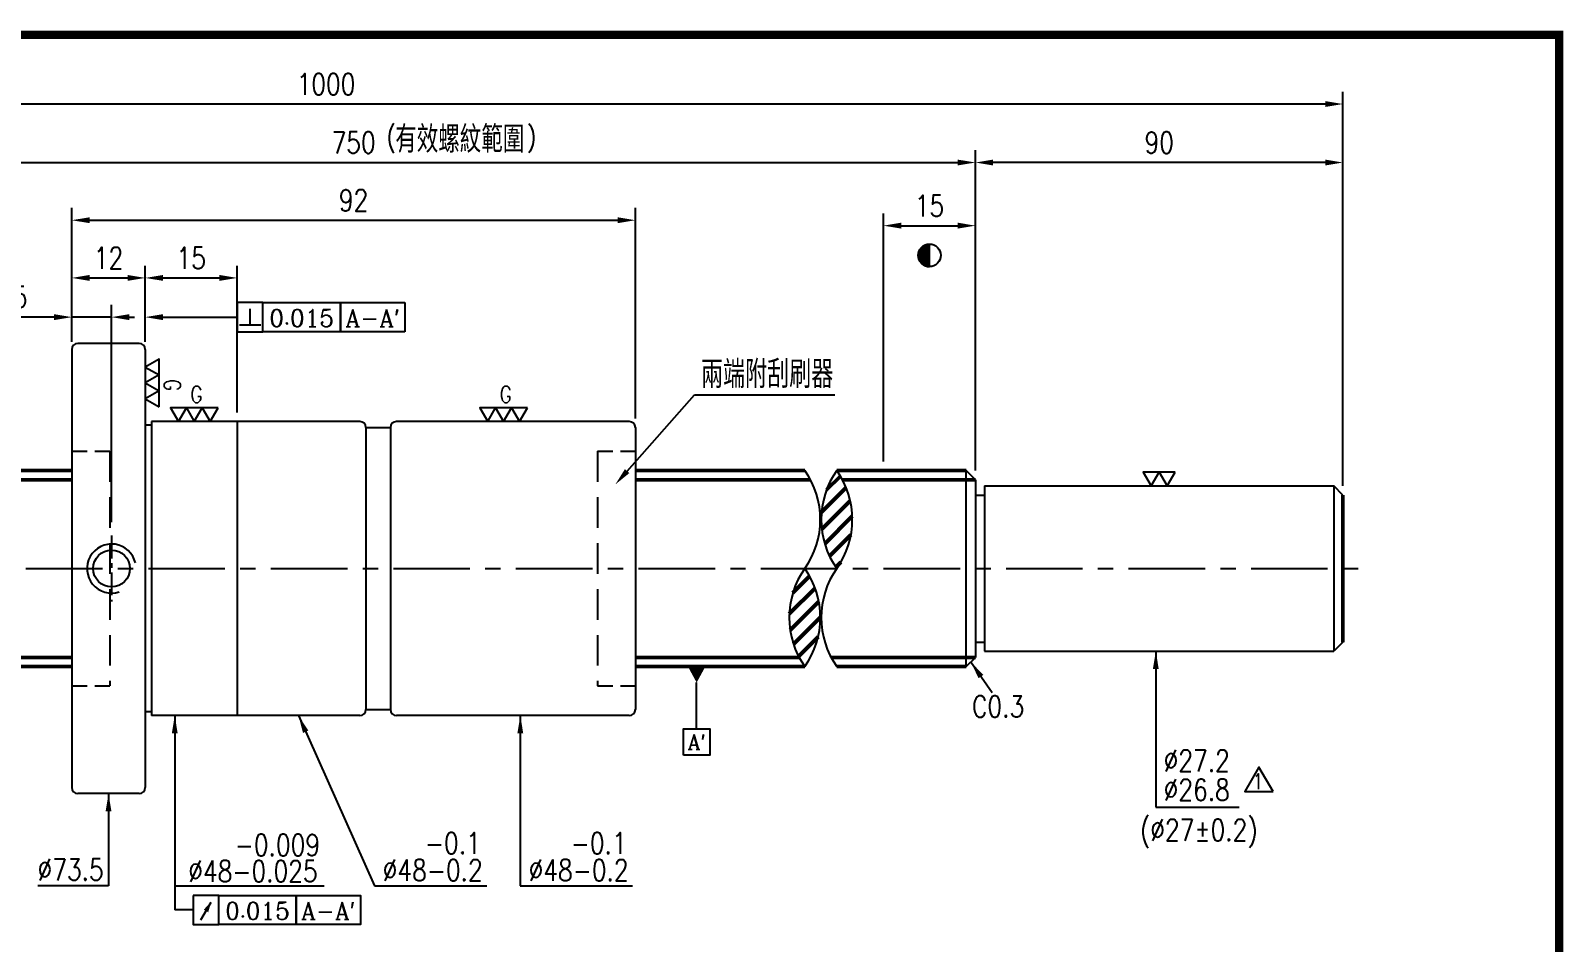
# Model space of a CAD drawing. Header units: millimetres. Extents: x 2300 to 2707, y 6 to 295.
# Drawn here: x 2457 to 2707.1, y 146.4 to 295.3 of the extents above; entities that cross this region are included whole.
import ezdxf
from ezdxf.enums import TextEntityAlignment as Align

# ---------------------------------------------------------------- set-up
doc = ezdxf.new("R2010")
doc.units = ezdxf.units.MM
doc.header["$LTSCALE"] = 10
doc.linetypes.add('CENTER', pattern=[2, 1.25, -0.25, 0.25, -0.25])
doc.linetypes.add('H', pattern=[0.75, 0.5, -0.25])
doc.layers.get('0').update_dxf_attribs({"linetype": 'CONTINUOUS'})
doc.layers.get('DEFPOINTS').update_dxf_attribs({"linetype": 'CONTINUOUS'})
for name, color, linetype in [('04', 4, 'CONTINUOUS'), ('05', 5, 'H'), ('14', 4, 'CONTINUOUS')]:
    doc.layers.add(name, color=color, linetype=linetype)
doc.layers.add('AM_0', color=7, linetype='CONTINUOUS', lineweight=50)
doc.layers.add('AM_7', color=1, linetype='CENTER', lineweight=25)
doc.styles.add('ROMANC', font='romanc')
doc.styles.add('SIMPLEX', font='SIMPLEX.shx', dxfattribs={"width": 0.8, "height": 3.5, "bigfont": 'chineset.shx'})
doc.styles.get("Standard").update_dxf_attribs({"font": 'TXT', "width": 0.8, "bigfont": 'CHINESET'})
doc.dimstyles.new('STANDARD$0', dxfattribs={"dimscale": 0, "dimtxt": 3.9, "dimasz": 2.9, "dimexe": 2, "dimexo": 2, "dimgap": 2, "dimtad": 1, "dimdec": 3, "dimrnd": 0.0005, "dimdsep": 46, "dimtxsty": 'SIMPLEX', "dimcen": 0.09, "dimclrd": 6, "dimclre": 6, "dimclrt": 3, "dimadec": 1, "dimazin": 2, "dimtp": -0.1, "dimtm": 0.2, "dimtfac": 1, "dimtdec": 3, "dimtmove": 2, "dimatfit": 3, "dimfxl": 0, "dimtvp": 0.790698, "dimarcsym": 0})
doc.dimstyles.new('STANDARD$7', dxfattribs={"dimscale": 0, "dimtxt": 3.9, "dimasz": 2.9, "dimexe": 1.5, "dimexo": 2, "dimgap": 2.2, "dimtad": 1, "dimdec": 3, "dimrnd": 0.0005, "dimdsep": 46, "dimtxsty": 'SIMPLEX', "dimcen": 0.09, "dimclrd": 6, "dimclre": 6, "dimclrt": 3, "dimadec": 1, "dimazin": 2, "dimtp": -0.1, "dimtm": 0.2, "dimtfac": 1, "dimtdec": 3, "dimtmove": 2, "dimatfit": 3, "dimfxl": 0, "dimtvp": 0.790698, "dimarcsym": 0})
pattern_1 = [(45, (51.3285, -29.8632), (-1.4142136, 1.4142136), [])]

# ---------------------------------------------------------------- blocks, each defined once
blk = doc.blocks.new('*D13')
at = {"color": 6, "lineweight": -2}
for p, q in [((2463.67, 244.46), (2463.67, 256.91)), ((2475.67, 244.46), (2475.67, 256.91)), ((2466.57, 254.91), (2472.77, 254.91))]:
    blk.add_line(p, q, dxfattribs=at)
at = {"color": 6}
for points in [[(2466.57, 255.39), (2466.57, 254.43), (2463.67, 254.91)], [(2472.77, 255.39), (2472.77, 254.43), (2475.67, 254.91)]]:
    blk.add_solid(points, dxfattribs=at)
at = {"layer": 'DEFPOINTS', "color": 0}
for p in [(2475.67, 254.91), (2463.67, 242.96), (2475.67, 242.96)]:
    blk.add_point(p, dxfattribs=at)
at = {"color": 3, "insert": (2469.67, 258.16), "char_height": 3.5, "attachment_point": 5, "style": 'SIMPLEX'}
blk.add_mtext('12', dxfattribs=at)
blk = doc.blocks.new('*D14')
at = {"color": 6, "lineweight": -2}
for p, q in [((2475.67, 244.46), (2475.67, 256.91)), ((2490.67, 232.96), (2490.67, 256.91)), ((2478.57, 254.91), (2487.77, 254.91))]:
    blk.add_line(p, q, dxfattribs=at)
at = {"color": 6}
for points in [[(2478.57, 255.39), (2478.57, 254.43), (2475.67, 254.91)], [(2487.77, 255.39), (2487.77, 254.43), (2490.67, 254.91)]]:
    blk.add_solid(points, dxfattribs=at)
at = {"layer": 'DEFPOINTS', "color": 0}
for p in [(2490.67, 254.91), (2475.67, 242.96), (2490.67, 231.46)]:
    blk.add_point(p, dxfattribs=at)
at = {"color": 3, "insert": (2483.17, 258.16), "char_height": 3.5, "attachment_point": 5, "style": 'SIMPLEX'}
blk.add_mtext('15', dxfattribs=at)
blk = doc.blocks.new('*D15')
at = {"color": 6, "lineweight": -2}
for p, q in [((2463.67, 244.46), (2463.67, 266.33)), ((2555.67, 231.96), (2555.67, 266.33)), ((2466.57, 264.33), (2552.77, 264.33))]:
    blk.add_line(p, q, dxfattribs=at)
at = {"color": 6}
for points in [[(2466.57, 264.81), (2466.57, 263.85), (2463.67, 264.33)], [(2552.77, 264.81), (2552.77, 263.85), (2555.67, 264.33)]]:
    blk.add_solid(points, dxfattribs=at)
at = {"layer": 'DEFPOINTS', "color": 0}
for p in [(2555.67, 264.33), (2463.67, 242.96), (2555.67, 230.46)]:
    blk.add_point(p, dxfattribs=at)
at = {"color": 3, "insert": (2509.67, 267.58), "char_height": 3.5, "attachment_point": 5, "style": 'SIMPLEX'}
blk.add_mtext('92', dxfattribs=at)
blk = doc.blocks.new('*D16')
at = {"color": 6, "lineweight": -2}
for p, q in [((2339.17, 223.46), (2339.17, 285.3)), ((2671.17, 220.96), (2671.17, 285.3)), ((2668.27, 283.3), (2342.07, 283.3))]:
    blk.add_line(p, q, dxfattribs=at)
at = {"color": 6}
for points in [[(2342.07, 283.78), (2342.07, 282.82), (2339.17, 283.3)], [(2668.27, 283.78), (2668.27, 282.82), (2671.17, 283.3)]]:
    blk.add_solid(points, dxfattribs=at)
at = {"layer": 'DEFPOINTS', "color": 0}
for p in [(2339.17, 283.3), (2339.17, 221.96), (2671.17, 219.46)]:
    blk.add_point(p, dxfattribs=at)
at = {"color": 3, "insert": (2505.17, 286.55), "char_height": 3.5, "attachment_point": 5, "style": 'SIMPLEX'}
blk.add_mtext('1000', dxfattribs=at)
blk = doc.blocks.new('a-a3')
at = {"layer": '14'}
blk.add_line((2.28, -2.91), (5.33, 2.36), dxfattribs=at)
for points in [[(0, 4.33), (0, -4.33), (7.61, -4.33), (7.61, 4.33)], [(7.61, -4.33), (7.61, 4.33), (30.43, 4.33), (30.43, -4.33)], [(30.43, -4.33), (30.43, 4.33), (49.45, 4.33), (49.45, -4.33)]]:
    blk.add_lwpolyline(points, close=True, dxfattribs=at)
blk.add_lwpolyline([(5.33, 2.36, 0, 1.52, 0), (3.8, -0.27, 1.52, 1.52, 0)], format="xyseb", dxfattribs=at)
at = {"layer": '14', "style": 'ROMANC'}
for s, p in [('0.015', (19.02, -0.27)), ("A-A'", (39.94, -0.27))]:
    blk.add_text(s, height=5.072, dxfattribs=at).set_placement(p, align=Align.MIDDLE)
blk = doc.blocks.new("a-a'")
at = {"lineweight": 0, "xscale": 0.849999999999909, "yscale": 0.849999999999909, "zscale": 0.849999999999909}
blk.add_blockref('a-a3', (0, 0), dxfattribs=at)
blk = doc.blocks.new('GOLD0')
at = {"color": 3}
for points in [[(-2.22, 3.84), (-6.65, 3.84), (-4.43, 0)], [(2.22, 3.84), (-2.22, 3.84), (0, 0)], [(6.65, 3.84), (2.22, 3.84), (4.43, 0)]]:
    blk.add_lwpolyline(points, close=True, dxfattribs=at)
at = {"color": 3, "style": 'SIMPLEX', "width": 0.8}
blk.add_text('G', height=4.62, dxfattribs=at).set_placement((-1.07, 7.55), align=Align.MIDDLE_LEFT)
blk = doc.blocks.new('g')
at = {"lineweight": 0, "xscale": 0.900000000000091, "yscale": 0.900000000000091, "zscale": 0.900000000000091}
blk.add_blockref('GOLD0', (0, 0), dxfattribs=at)
blk = doc.blocks.new('*D20')
at = {"color": 6, "lineweight": -2}
for p, q in [((2408.17, 224.96), (2408.17, 275.25)), ((2611.17, 223.46), (2611.17, 275.25)), ((2411.07, 273.75), (2608.27, 273.75))]:
    blk.add_line(p, q, dxfattribs=at)
at = {"color": 6}
for points in [[(2411.07, 274.23), (2411.07, 273.27), (2408.17, 273.75)], [(2608.27, 274.23), (2608.27, 273.27), (2611.17, 273.75)]]:
    blk.add_solid(points, dxfattribs=at)
at = {"layer": 'DEFPOINTS', "color": 0}
for p in [(2611.17, 273.75), (2408.17, 223.46), (2611.17, 221.96)]:
    blk.add_point(p, dxfattribs=at)
at = {"color": 3, "insert": (2509.67, 277), "char_height": 3.5, "attachment_point": 5, "style": 'SIMPLEX'}
blk.add_mtext('750', dxfattribs=at)
blk = doc.blocks.new('*D21')
at = {"color": 6, "lineweight": -2}
for p, q in [((2611.17, 223.46), (2611.17, 275.75)), ((2671.17, 220.96), (2671.17, 275.75)), ((2668.27, 273.75), (2614.07, 273.75))]:
    blk.add_line(p, q, dxfattribs=at)
at = {"color": 6}
for points in [[(2614.07, 274.23), (2614.07, 273.27), (2611.17, 273.75)], [(2668.27, 274.23), (2668.27, 273.27), (2671.17, 273.75)]]:
    blk.add_solid(points, dxfattribs=at)
at = {"layer": 'DEFPOINTS', "color": 0}
for p in [(2611.17, 273.75), (2611.17, 221.96), (2671.17, 219.46)]:
    blk.add_point(p, dxfattribs=at)
at = {"color": 3, "insert": (2641.17, 277), "char_height": 3.5, "attachment_point": 5, "style": 'SIMPLEX'}
blk.add_mtext('90', dxfattribs=at)
blk = doc.blocks.new('*D22')
at = {"color": 6, "lineweight": -2}
for p, q in [((2596.17, 224.96), (2596.17, 265.44)), ((2611.17, 223.46), (2611.17, 265.44)), ((2599.07, 263.44), (2608.27, 263.44))]:
    blk.add_line(p, q, dxfattribs=at)
at = {"color": 6}
for points in [[(2599.07, 263.93), (2599.07, 262.96), (2596.17, 263.44)], [(2608.27, 263.93), (2608.27, 262.96), (2611.17, 263.44)]]:
    blk.add_solid(points, dxfattribs=at)
at = {"layer": 'DEFPOINTS', "color": 0}
for p in [(2611.17, 263.44), (2596.17, 223.46), (2611.17, 221.96)]:
    blk.add_point(p, dxfattribs=at)
at = {"color": 3, "insert": (2603.67, 266.69), "char_height": 3.5, "attachment_point": 5, "style": 'SIMPLEX'}
blk.add_mtext('15', dxfattribs=at)
blk = doc.blocks.new('*X2')
at = {"color": 0}
for p, q in [((508.45, 86.8), (512.19, 86.8)), ((508.47, 86.85), (512.19, 86.85)), ((508.49, 86.9), (512.19, 86.9)), ((508.51, 86.95), (512.19, 86.95)), ((508.54, 87), (512.19, 87)), ((508.56, 87.05), (512.19, 87.05)), ((508.58, 87.1), (512.19, 87.1)), ((508.61, 87.15), (512.19, 87.15)), ((508.63, 87.2), (512.19, 87.2)), ((508.66, 87.25), (512.19, 87.25)), ((508.68, 87.3), (512.19, 87.3)), ((508.71, 87.35), (512.19, 87.35)), ((508.74, 87.4), (512.19, 87.4)), ((508.77, 87.45), (512.19, 87.45)), ((508.8, 87.5), (512.19, 87.5)), ((508.83, 87.55), (512.19, 87.55)), ((508.87, 87.6), (512.19, 87.6)), ((508.9, 87.65), (512.19, 87.65)), ((508.94, 87.7), (512.19, 87.7)), ((508.97, 87.75), (512.19, 87.75)), ((509.01, 87.8), (512.19, 87.8)), ((509.05, 87.85), (512.19, 87.85)), ((509.09, 87.9), (512.19, 87.9)), ((509.13, 87.95), (512.19, 87.95)), ((509.18, 88), (512.19, 88)), ((509.22, 88.05), (512.19, 88.05)), ((509.27, 88.1), (512.19, 88.1)), ((509.31, 88.15), (512.19, 88.15)), ((509.36, 88.2), (512.19, 88.2)), ((509.41, 88.25), (512.19, 88.25)), ((509.47, 88.3), (512.19, 88.3)), ((509.52, 88.35), (512.19, 88.35)), ((509.58, 88.4), (512.19, 88.4)), ((509.64, 88.45), (512.19, 88.45)), ((509.7, 88.5), (512.19, 88.5)), ((509.76, 88.55), (512.19, 88.55)), ((509.83, 88.6), (512.19, 88.6)), ((509.9, 88.65), (512.19, 88.65)), ((509.97, 88.7), (512.19, 88.7)), ((510.05, 88.75), (512.19, 88.75)), ((510.13, 88.8), (512.19, 88.8)), ((510.22, 88.85), (512.19, 88.85)), ((510.31, 88.9), (512.19, 88.9)), ((510.41, 88.95), (512.19, 88.95)), ((510.51, 89), (512.19, 89)), ((510.62, 89.05), (512.19, 89.05)), ((510.75, 89.1), (512.19, 89.1)), ((510.89, 89.15), (512.19, 89.15)), ((511.04, 89.2), (512.19, 89.2)), ((511.22, 89.25), (512.19, 89.25)), ((511.45, 89.3), (512.19, 89.3)), ((511.81, 89.35), (512.19, 89.35)), ((508.19, 85.6), (512.19, 85.6)), ((508.19, 85.55), (512.19, 85.55)), ((508.19, 85.5), (512.19, 85.5)), ((508.19, 85.45), (512.19, 85.45)), ((508.19, 85.4), (512.19, 85.4)), ((508.19, 85.35), (512.19, 85.35)), ((508.19, 85.3), (512.19, 85.3)), ((508.19, 85.25), (512.19, 85.25)), ((508.19, 85.2), (512.19, 85.2)), ((508.19, 85.15), (512.19, 85.15)), ((508.2, 85.7), (512.19, 85.7)), ((508.2, 85.65), (512.19, 85.65)), ((508.2, 85.1), (512.19, 85.1)), ((508.2, 85.05), (512.19, 85.05)), ((508.2, 85), (512.19, 85)), ((508.21, 85.8), (512.19, 85.8)), ((508.21, 85.75), (512.19, 85.75)), ((508.21, 84.95), (512.19, 84.95)), ((508.21, 84.9), (512.19, 84.9)), ((508.22, 85.9), (512.19, 85.9)), ((508.22, 85.85), (512.19, 85.85)), ((508.22, 84.85), (512.19, 84.85)), ((508.23, 85.95), (512.19, 85.95)), ((508.23, 84.8), (512.19, 84.8)), ((508.23, 84.75), (512.19, 84.75)), ((508.24, 86), (512.19, 86)), ((508.24, 84.7), (512.19, 84.7)), ((508.25, 86.1), (512.19, 86.1)), ((508.25, 86.05), (512.19, 86.05)), ((508.25, 84.65), (512.19, 84.65)), ((508.26, 86.15), (512.19, 86.15)), ((508.26, 84.6), (512.19, 84.6)), ((508.27, 86.2), (512.19, 86.2)), ((508.27, 84.55), (512.19, 84.55)), ((508.28, 84.5), (512.19, 84.5)), ((508.29, 86.25), (512.19, 86.25)), ((508.29, 84.45), (512.19, 84.45)), ((508.3, 86.3), (512.19, 86.3)), ((508.31, 86.35), (512.19, 86.35)), ((508.31, 84.4), (512.19, 84.4)), ((508.32, 86.4), (512.19, 86.4)), ((508.32, 84.35), (512.19, 84.35)), ((508.33, 84.3), (512.19, 84.3)), ((508.34, 86.45), (512.19, 86.45)), ((508.35, 86.5), (512.19, 86.5)), ((508.35, 84.25), (512.19, 84.25)), ((508.36, 84.2), (512.19, 84.2)), ((508.37, 86.55), (512.19, 86.55)), ((508.38, 86.6), (512.19, 86.6)), ((508.38, 84.15), (512.19, 84.15)), ((508.39, 84.1), (512.19, 84.1)), ((508.4, 86.65), (512.19, 86.65)), ((508.41, 84.05), (512.19, 84.05)), ((508.42, 86.7), (512.19, 86.7)), ((508.43, 86.75), (512.19, 86.75)), ((508.43, 84), (512.19, 84)), ((508.45, 83.95), (512.19, 83.95)), ((508.47, 83.9), (512.19, 83.9)), ((508.49, 83.85), (512.19, 83.85)), ((508.51, 83.8), (512.19, 83.8)), ((508.53, 83.75), (512.19, 83.75)), ((508.55, 83.7), (512.19, 83.7)), ((508.57, 83.65), (512.19, 83.65)), ((508.6, 83.6), (512.19, 83.6)), ((508.62, 83.55), (512.19, 83.55)), ((508.65, 83.5), (512.19, 83.5)), ((508.68, 83.45), (512.19, 83.45)), ((508.7, 83.4), (512.19, 83.4)), ((508.73, 83.35), (512.19, 83.35)), ((508.76, 83.3), (512.19, 83.3)), ((508.79, 83.25), (512.19, 83.25)), ((508.83, 83.2), (512.19, 83.2)), ((508.86, 83.15), (512.19, 83.15)), ((508.89, 83.1), (512.19, 83.1)), ((508.93, 83.05), (512.19, 83.05)), ((508.96, 83), (512.19, 83)), ((509, 82.95), (512.19, 82.95)), ((509.04, 82.9), (512.19, 82.9)), ((509.08, 82.85), (512.19, 82.85)), ((509.12, 82.8), (512.19, 82.8)), ((509.16, 82.75), (512.19, 82.75)), ((509.21, 82.7), (512.19, 82.7)), ((509.25, 82.65), (512.19, 82.65)), ((509.3, 82.6), (512.19, 82.6)), ((509.35, 82.55), (512.19, 82.55)), ((509.4, 82.5), (512.19, 82.5)), ((509.45, 82.45), (512.19, 82.45)), ((509.5, 82.4), (512.19, 82.4)), ((509.56, 82.35), (512.19, 82.35)), ((509.62, 82.3), (512.19, 82.3)), ((509.68, 82.25), (512.19, 82.25)), ((509.74, 82.2), (512.19, 82.2)), ((509.81, 82.15), (512.19, 82.15)), ((509.88, 82.1), (512.19, 82.1)), ((509.95, 82.05), (512.19, 82.05)), ((510.03, 82), (512.19, 82)), ((510.11, 81.95), (512.19, 81.95)), ((510.19, 81.9), (512.19, 81.9)), ((510.28, 81.85), (512.19, 81.85)), ((510.38, 81.8), (512.19, 81.8)), ((510.48, 81.75), (512.19, 81.75)), ((510.59, 81.7), (512.19, 81.7)), ((510.71, 81.65), (512.19, 81.65)), ((510.84, 81.6), (512.19, 81.6)), ((510.99, 81.55), (512.19, 81.55)), ((511.17, 81.5), (512.19, 81.5)), ((511.38, 81.45), (512.19, 81.45)), ((511.68, 81.4), (512.19, 81.4))]:
    blk.add_line(p, q, dxfattribs=at)
blk = doc.blocks.new('*D28')
at = {"color": 6, "lineweight": -2}
for p, q in [((2463.67, 245.38), (2463.67, 250.51)), ((2470.17, 215.01), (2470.17, 250.51)), ((2460.77, 248.51), (2449, 248.51)), ((2470.17, 248.51), (2463.67, 248.51)), ((2473.07, 248.51), (2473.93, 248.51))]:
    blk.add_line(p, q, dxfattribs=at)
at = {"color": 6}
for points in [[(2460.77, 248.99), (2460.77, 248.02), (2463.67, 248.51)], [(2473.07, 248.99), (2473.07, 248.02), (2470.17, 248.51)]]:
    blk.add_solid(points, dxfattribs=at)
at = {"layer": 'DEFPOINTS', "color": 0}
for p in [(2463.67, 248.51), (2463.67, 243.88), (2470.17, 213.51)]:
    blk.add_point(p, dxfattribs=at)
at = {"color": 3, "insert": (2453.44, 251.76), "char_height": 3.5, "attachment_point": 5, "style": 'SIMPLEX'}
blk.add_mtext('6.5', dxfattribs=at)

msp = doc.modelspace()

# ---------------------------------------------------------------- hatches: boundary and pattern name
at = {"layer": 'AM_0'}
h = msp.add_hatch(dxfattribs=at)
h.set_pattern_fill('_U', color=4, scale=2, angle=45, style=0, pattern_type=0)
h.set_pattern_definition(pattern_1)
edge = h.paths.add_edge_path()
edge.add_arc((2577.2121, 215.4639), 13.8674, 324.767849, 395.232151)
edge.add_arc((2599.8666, 215.4639), 13.8674, 144.767849, 215.232151)
h = msp.add_hatch(dxfattribs=at)
h.set_pattern_fill('_U', color=4, scale=2, angle=45, style=0, pattern_type=0)
h.set_pattern_definition(pattern_1)
edge = h.paths.add_edge_path()
edge.add_arc((2571.9866, 199.4639), 13.8674, 324.767849, 395.232151)
edge.add_arc((2594.6411, 199.4639), 13.8674, 144.767849, 215.232151)

# ---------------------------------------------------------------- linework, layer by layer
at = {"color": 3}
msp.add_line((2603.67, 256.7536), (2603.67, 260.4442), dxfattribs=at)
at = {"color": 6}
for p, q in [((2478.57, 248.5069), (2490.67, 248.5069)), ((2554.3167, 223.3695), (2565.2973, 235.8364)), ((2565.2973, 235.8364), (2588.2088, 235.8364)), ((2480.4787, 181.5639), (2480.4787, 151.721)), ((2469.67, 155.6592), (2458.1062, 155.6604)), ((2480.4787, 155.655), (2504.8804, 155.655)), ((2513.0702, 155.655), (2531.3973, 155.655)), ((2536.8851, 155.655), (2555.2122, 155.655)), ((2483.4778, 151.721), (2480.4787, 151.721))]:
    msp.add_line(p, q, dxfattribs=at)
for p, q in [((2463.67, 243.2139), (2463.67, 171.7139)), ((2474.67, 244.2139), (2464.67, 244.2139)), ((2475.67, 243.2139), (2475.67, 171.7139)), ((2476.67, 230.8639), (2475.67, 230.8639)), ((2476.67, 231.4639), (2476.67, 183.4639)), ((2490.67, 231.4639), (2476.67, 231.4639)), ((2490.67, 231.4639), (2490.67, 183.4639)), ((2510.67, 231.4639), (2490.67, 231.4639)), ((2511.67, 230.4639), (2511.67, 184.4639)), ((2511.67, 230.4639), (2515.67, 230.4639)), ((2515.67, 230.4639), (2515.67, 184.4639)), ((2554.67, 231.4639), (2516.67, 231.4639)), ((2555.67, 230.4639), (2555.67, 184.4639)), ((2611.17, 221.9639), (2609.67, 223.4639)), ((2609.67, 191.4639), (2609.67, 223.4639)), ((2611.17, 221.9639), (2611.17, 192.9639)), ((2612.67, 220.9639), (2669.67, 220.9639)), ((2612.67, 220.9639), (2612.67, 193.9639)), ((2671.17, 219.4639), (2669.67, 220.9639)), ((2669.67, 220.9639), (2669.67, 193.9639)), ((2611.17, 219.4639), (2612.67, 219.4639)), ((2611.17, 195.4639), (2612.67, 195.4639)), ((2671.17, 195.4639), (2669.67, 193.9639)), ((2609.67, 191.4639), (2611.17, 192.9639)), ((2612.67, 193.9639), (2669.67, 193.9639)), ((2476.67, 184.0639), (2475.67, 184.0639)), ((2490.67, 183.4639), (2476.67, 183.4639)), ((2510.67, 183.4639), (2490.67, 183.4639)), ((2511.67, 184.4639), (2515.67, 184.4639)), ((2554.67, 183.4639), (2516.67, 183.4639)), ((2474.67, 170.7139), (2464.67, 170.7139))]:
    msp.add_line(p, q)
msp.add_lwpolyline([(2300.2066, 6.7929, 1.3507, 1.3507, 0), (2706.4667, 6.7929, 1.3507, 1.3507, 0), (2706.4667, 294.6038, 1.3507, 1.3507, 0), (2300.2066, 294.6038, 1.3507, 1.3507, 0)], format="xyseb", close=True)
at = {"color": 3}
for points in [[(2641.17, 223.2099), (2638.5765, 223.2099), (2639.8732, 220.9639)], [(2643.7635, 223.2099), (2641.17, 223.2099), (2642.4668, 220.9639)], [(2659.7536, 171.0641), (2657.4571, 175.0416), (2655.1607, 171.0641)]]:
    msp.add_lwpolyline(points, close=True, dxfattribs=at)
msp.add_circle((2603.67, 258.5989), 1.8453, dxfattribs=at)
msp.add_circle((2470.17, 207.4639), 3)
for centre, radius, start, end in [((2464.67, 243.2139), 1, 90, 180), ((2474.67, 243.2139), 1, 0, 90), ((2510.67, 230.4639), 1, 0, 90), ((2516.67, 230.4639), 1, 90, 180), ((2554.67, 230.4639), 1, 360, 90), ((2571.9866, 215.4639), 13.8674, 324.767849, 35.232151), ((2599.8666, 215.4639), 13.8674, 144.767849, 215.232151), ((2577.2121, 215.4639), 13.8674, 324.767849, 35.232151), ((2594.6411, 199.4639), 13.8674, 144.767849, 215.232151), ((2571.9866, 199.4639), 13.8674, 324.767849, 35.232151), ((2599.8666, 199.4639), 13.8674, 144.767849, 215.232151), ((2510.67, 184.4639), 1, 270, 0), ((2516.67, 184.4639), 1, 180, 270), ((2554.67, 184.4639), 1, 270, 0), ((2464.67, 171.7139), 1, 180, 270), ((2474.67, 171.7139), 1, 270, 0)]:
    msp.add_arc(centre, radius, start, end)
at = {"color": 4}
msp.add_arc((2470.17, 207.4639), 4, 13.226039, 288.064781, dxfattribs=at)
at = {"color": 6}
for points in [[(2478.57, 248.0235), (2478.57, 248.9902), (2475.67, 248.5069)], [(2554.6794, 223.05), (2553.954, 223.689), (2552.3999, 221.1933)]]:
    msp.add_solid(points, dxfattribs=at)
at = {"layer": '04'}
for p, q in [((2492.7627, 247.2532), (2492.7627, 249.8639)), ((2491.0223, 247.2532), (2494.5031, 247.2532))]:
    msp.add_line(p, q, dxfattribs=at)
at = {"layer": '05', "ltscale": 0.5}
for p, q in [((2463.67, 226.6139), (2469.87, 226.6139)), ((2549.47, 226.6139), (2555.67, 226.6139)), ((2463.67, 188.3139), (2469.87, 188.3139)), ((2549.47, 188.3139), (2555.67, 188.3139))]:
    msp.add_line(p, q, dxfattribs=at)
at = {"layer": '05'}
for p, q in [((2469.87, 226.6139), (2469.87, 188.3139)), ((2549.47, 226.6139), (2549.47, 188.3139))]:
    msp.add_line(p, q, dxfattribs=at)
at = {"layer": '14'}
for p, q in [((2494.8813, 250.9031), (2507.5153, 250.9031)), ((2494.8813, 246.1106), (2494.8813, 250.9031)), ((2507.5153, 250.9031), (2518.0436, 250.9031)), ((2507.5153, 246.1106), (2507.5153, 250.9031)), ((2507.5153, 250.9031), (2507.5153, 246.1106)), ((2518.0436, 250.9031), (2518.0436, 246.1106)), ((2507.5153, 246.1106), (2494.8813, 246.1106)), ((2518.0436, 246.1106), (2507.5153, 246.1106)), ((2565.67, 181.2845), (2565.67, 188.8477))]:
    msp.add_line(p, q, dxfattribs=at)
for points in [[(2490.67, 250.9031), (2490.67, 246.1106), (2494.8813, 246.1106), (2494.8813, 250.9031)], [(2563.5325, 177.0095), (2563.5325, 181.2845), (2567.8075, 181.2845), (2567.8075, 177.0095)]]:
    msp.add_lwpolyline(points, close=True, dxfattribs=at)
msp.add_lwpolyline([(2565.67, 188.8477, 0, 2.85, 0), (2565.67, 191.4639, 2.85, 2.85, 0)], format="xyseb", dxfattribs=at)
at = {"layer": 'AM_0'}
for p, q in [((2463.67, 223.4639), (2385.6526, 223.4639)), ((2555.67, 223.4639), (2583.3139, 223.4639)), ((2588.5393, 223.4639), (2609.67, 223.4639)), ((2671.17, 219.4639), (2671.17, 195.4639)), ((2385.6526, 191.4639), (2463.67, 191.4639)), ((2555.67, 191.4639), (2583.3139, 191.4639)), ((2588.5393, 191.4639), (2609.67, 191.4639))]:
    msp.add_line(p, q, dxfattribs=at)
at = {"layer": 'AM_0', "color": 4}
for p, q in [((2405.2912, 221.9639), (2463.67, 221.9639)), ((2555.67, 221.9639), (2584.2364, 221.9639)), ((2589.4619, 221.9639), (2611.17, 221.9639)), ((2405.2912, 192.9639), (2463.67, 192.9639)), ((2555.67, 192.9639), (2582.3913, 192.9639)), ((2587.6168, 192.9639), (2611.17, 192.9639))]:
    msp.add_line(p, q, dxfattribs=at)
at = {"layer": 'AM_7', "ltscale": 0.3}
msp.add_line((2470.17, 212.841), (2470.17, 202.0867), dxfattribs=at)
at = {"layer": 'AM_7'}
msp.add_line((2336.17, 207.4639), (2674.17, 207.4639), dxfattribs=at)

# ---------------------------------------------------------------- block references
at = {"color": 3, "xscale": 0.461329115775829, "yscale": 0.461329115775829, "zscale": 0.461329115775829}
msp.add_blockref('*X2', (2367.3833, 219.2163), dxfattribs=at)
at = {"lineweight": 0, "xscale": 0.6500000000000004, "yscale": 0.6500000000000004, "zscale": 0.6500000000000004, "rotation": 270}
msp.add_blockref('g', (2475.67, 237.7641), dxfattribs=at)
at = {"lineweight": 0, "xscale": 0.6499999999999986, "yscale": 0.6499999999999986, "zscale": 0.6499999999999986}
for name, p in [('g', (2483.67, 231.4639)), ('g', (2534.1596, 231.4639)), ("a-a'", (2483.4778, 151.721))]:
    msp.add_blockref(name, p, dxfattribs=at)

# ---------------------------------------------------------------- texts
at = {"insert": (2516.4766, 275.3171), "char_height": 4.3875, "attachment_point": 7}
msp.add_mtext('有效螺紋範圍', dxfattribs=at)
at = {"char_height": 3.1688, "attachment_point": 7, "style": 'SIMPLEX'}
for s, insert in [('(', (2515.0684, 275.3171)), (')', (2537.9623, 275.3171))]:
    msp.add_mtext(s, dxfattribs=dict(at, insert=insert))
at = {"color": 3, "style": 'SIMPLEX'}
for s, insert, char_height, attachment_point in [('兩端附刮刷器', (2566.3735, 236.9196), 4.5, 7), ('C0.3', (2610.6181, 183.2095), 3.5, 7), ('%%C27.2', (2647.2965, 176.1023), 3.5, 5), ('%%C26.8', (2647.2965, 171.3461), 3.5, 5), ('1', (2657.3044, 172.7169), 2.5578, 5), ('(%%C27%%P0.2)', (2647.6374, 164.1947), 3.5, 5), ('-0.009', (2497.23, 162.3286), 3.5, 5), ('-0.1', (2525.8658, 162.6291), 3.5, 5), ('-0.1', (2549.6807, 162.6291), 3.5, 5), ('%%C73.5', (2463.4808, 158.3103), 3.5, 5), ('%%C48-0.025', (2493.242, 158.044), 3.5, 5), ('%%C48-0.2', (2522.587, 158.2126), 3.5, 5), ('%%C48-0.2', (2546.402, 158.2126), 3.5, 5)]:
    msp.add_mtext(s, dxfattribs=dict(at, insert=insert, char_height=char_height, attachment_point=attachment_point))
at = {"layer": '14', "style": 'ROMANC'}
for s, height, p in [('0.015', 2.80755, (2501.1983, 248.3558)), ("A-A'", 2.80755, (2512.7794, 248.3558)), ("A'", 2.49375, (2565.67, 179.147))]:
    msp.add_text(s, height=height, dxfattribs=at).set_placement(p, align=Align.MIDDLE)

# ---------------------------------------------------------------- dimensions: what is measured, and where the dimension line sits
dim = msp.add_linear_dim(base=(2339.17, 283.299), p1=(2671.17, 219.4639), p2=(2339.17, 221.9639), angle=180, text='1000', dimstyle='STANDARD$0', override={"dimscale": 1, "dimexo": 1.5, "dimgap": 1.5, "dimrnd": 0, "dimcen": 0, "dimadec": 3, "dimtmove": 0})
dim.commit()
dim.dimension.update_dxf_attribs({"geometry": '*D16', "text_midpoint": (2505.17, 286.549)})
for p1, text, override, picture, middle in [((2408.17, 223.4639), '750', {"dimscale": 1, "dimtxt": 3.9, "dimasz": 2.9, "dimexe": 1.5, "dimexo": 1.5, "dimgap": 1.5, "dimrnd": 0, "dimcen": 0, "dimadec": 3, "dimtmove": 0}, '*D20', (2509.67, 276.9989)), ((2671.17, 219.4639), '90', {"dimscale": 1, "dimexo": 1.5, "dimgap": 1.5, "dimrnd": 0, "dimcen": 0, "dimadec": 3, "dimtmove": 0}, '*D21', (2641.17, 276.9989))]:
    dim = msp.add_linear_dim(base=(2611.17, 273.7489), p1=p1, p2=(2611.17, 221.9639), text=text, dimstyle='STANDARD$0', override=override)
    dim.commit()
    dim.dimension.update_dxf_attribs({"geometry": picture, "text_midpoint": middle})
for base, p1, p2, override, picture, middle in [((2555.67, 264.3296), (2463.67, 242.9639), (2555.67, 230.4639), {"dimscale": 1, "dimexo": 1.5, "dimgap": 1.5, "dimrnd": 0, "dimcen": 0, "dimadec": 3, "dimtmove": 0}, '*D15', (2509.67, 267.5796)), ((2611.17, 263.4442), (2596.17, 223.4639), (2611.17, 221.9639), {"dimscale": 1, "dimexo": 1.5, "dimgap": 1.5, "dimrnd": 0, "dimcen": 0, "dimadec": 3, "dimtmove": 0}, '*D22', (2603.67, 266.6942)), ((2475.67, 254.9103), (2463.67, 242.9639), (2475.67, 242.9639), {"dimscale": 1, "dimexo": 1.5, "dimgap": 1.5, "dimrnd": 0, "dimcen": 0, "dimadec": 3, "dimtmove": 0}, '*D13', (2469.67, 258.1603)), ((2490.67, 254.9103), (2475.67, 242.9639), (2490.67, 231.4639), {"dimscale": 1, "dimexo": 1.5, "dimgap": 1.5, "dimrnd": 0, "dimcen": 0, "dimadec": 3, "dimtmove": 0}, '*D14', (2483.17, 258.1603)), ((2463.67, 248.5069), (2470.17, 213.505), (2463.67, 243.8779), {"dimscale": 1, "dimexo": 1.5, "dimgap": 1.5, "dimrnd": 0, "dimcen": 0, "dimadec": 3, "dimtmove": 0, "dimarcsym": 1}, '*D28', (2453.4367, 251.7569))]:
    dim = msp.add_linear_dim(base=base, p1=p1, p2=p2, dimstyle='STANDARD$0', override=override)
    dim.commit()
    dim.dimension.update_dxf_attribs({"geometry": picture, "text_midpoint": middle})

# ---------------------------------------------------------------- leaders
for points, override in [([(2640.62, 193.9639), (2640.62, 168.4966), (2654.2209, 168.4966)], {"dimscale": 1, "dimasz": 2.9, "dimtad": 0}), ([(2610.42, 192.2139), (2613.8814, 187.2356)], {"dimscale": 1, "dimasz": 2.9, "dimexe": 1.5, "dimexo": 1.5, "dimgap": 1, "dimtad": 0, "dimtix": 1}), ([(2480.4787, 183.4639), (2480.4787, 151.721)], {"dimscale": 1, "dimexo": 1.5, "dimgap": 1.5, "dimtad": 0, "dimrnd": 0, "dimcen": 0, "dimadec": 3, "dimtmove": 0, "dimarcsym": 1}), ([(2500.67, 183.4639), (2513.0702, 155.655)], {"dimscale": 1, "dimexo": 1.5, "dimgap": 1.5, "dimtad": 0, "dimrnd": 0, "dimcen": 0, "dimadec": 3, "dimtmove": 0, "dimarcsym": 1}), ([(2536.8851, 183.4639), (2536.8851, 155.655)], {"dimscale": 1, "dimexo": 1.5, "dimgap": 1.5, "dimtad": 0, "dimrnd": 0, "dimcen": 0, "dimadec": 3, "dimtmove": 0}), ([(2469.67, 170.7139), (2469.67, 155.6592)], {"dimscale": 1, "dimexo": 1.5, "dimgap": 1.5, "dimtad": 0, "dimrnd": 0, "dimcen": 0, "dimadec": 3, "dimtmove": 0, "dimarcsym": 1})]:
    msp.add_leader(points, dimstyle='STANDARD$7', override=override)

doc.saveas('drawing.dxf')
